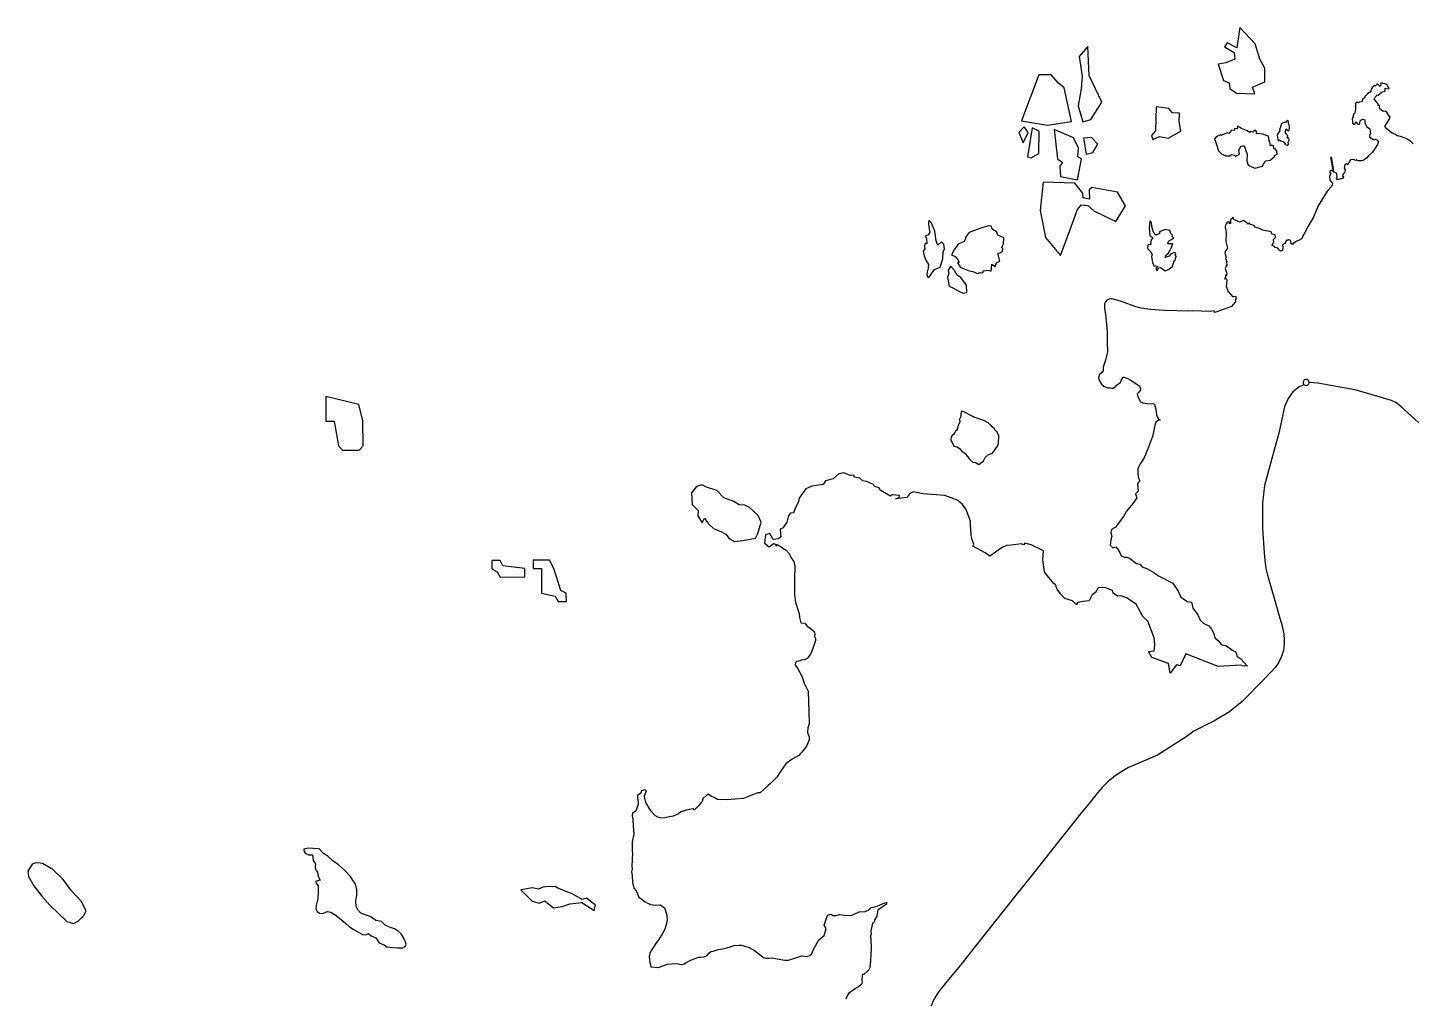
# Model space of a CAD drawing. Extents: x 0 to 452, y 0 to 685.
# Drawn here: x 111.6 to 170.4, y 490.2 to 531.5 of the extents above; entities that cross this region are included whole.
import ezdxf

# ---------------------------------------------------------------- set-up
doc = ezdxf.new("R2010")
doc.units = 0
doc.layers.get('0').update_dxf_attribs({"linetype": 'CONTINUOUS'})

msp = doc.modelspace()

# ---------------------------------------------------------------- linework, layer by layer
at = {"color": 7}
for points in [[(163.121137, 531.483976), (163.003177, 530.62408), (162.580946, 530.843463), (162.479523, 530.674792), (162.885217, 530.421232), (162.91829, 530.151137), (162.530234, 529.982465), (162.21053, 529.931753), (162.429913, 529.24053), (162.665833, 529.139106), (162.698906, 528.903186), (162.985538, 528.700338), (163.761649, 528.667266), (163.661328, 528.953898), (164.18388, 529.173281), (164.18388, 529.763082), (163.981033, 530.151137), (163.779288, 530.792752), (163.121137, 531.483976)], [(156.668611, 530.675894), (156.29158, 530.259175), (156.427179, 529.416918), (156.378672, 528.883342), (156.251893, 528.15684), (156.44592, 527.478845), (156.785469, 527.584679), (157.259514, 528.321102), (156.717118, 529.455503), (156.668611, 530.675894)], [(154.58612, 529.484167), (153.839774, 527.517431), (154.954332, 527.333325), (155.971875, 527.488767), (155.66099, 528.921927), (155.409636, 529.125877), (155.099852, 529.484167), (154.58612, 529.484167)], [(168.99599, 529.075165), (168.947483, 529.087292), (168.933151, 529.047604), (168.882439, 528.99138), (168.848264, 529.03658), (168.769991, 528.95941), (168.729201, 528.880035), (168.695026, 528.798455), (168.690616, 528.758767), (168.658646, 528.727899), (168.62447, 528.733412), (168.539583, 528.661753), (168.443672, 528.558125), (168.445877, 528.51513), (168.343351, 528.424731), (168.333429, 528.367405), (168.299254, 528.32441), (168.205547, 528.318898), (168.168064, 528.282517), (168.119557, 528.31559), (168.050104, 528.27921), (168.049002, 528.19763)], [(169.306875, 528.779713), (169.301363, 528.905391), (169.376328, 528.892162), (169.455703, 528.880035), (169.481059, 528.920825), (169.424835, 528.971537), (169.389557, 529.045399), (169.290338, 529.092804), (169.201042, 529.107135), (169.172379, 529.135799), (169.123872, 529.11816), (169.102925, 529.08178), (169.117257, 529.039887), (169.10072, 529.018941), (169.089696, 528.984766), (168.99599, 529.075165)], [(168.83283, 528.43796), (168.885747, 528.534974), (168.930946, 528.587891), (168.95079, 528.627578), (169.008116, 528.611042), (169.175686, 528.749948), (169.306875, 528.779713)], [(168.933151, 528.325512), (168.83283, 528.43796)], [(169.296953, 527.282613), (169.473342, 527.583576), (169.511927, 527.694922), (169.481059, 527.720278), (169.379636, 527.894462), (169.300261, 527.935252), (169.2275, 527.917613), (169.084184, 528.037778), (169.063238, 528.097309), (169.078672, 528.153533), (169.051111, 528.176684), (169.004809, 528.175582), (169.003707, 528.246137), (168.933151, 528.325512)], [(159.57572, 528.118255), (159.537136, 527.09079), (159.371771, 526.896762), (159.4302, 526.722578), (159.711319, 526.848255), (160.079531, 526.781007), (160.612005, 527.080868), (160.544757, 527.497587), (160.554679, 527.847057), (160.263637, 527.865799), (160.108194, 528.039982), (159.57572, 528.118255)], [(168.049002, 528.19763), (168.037977, 528.019037), (168.018134, 527.842648), (167.992778, 527.829418), (167.950886, 527.755556), (167.947578, 527.68941), (167.92112, 527.655234), (167.906788, 527.590191), (167.918915, 527.505304), (167.911198, 527.420417), (167.964115, 527.3675), (168.026953, 527.409392), (168.077665, 527.492075), (168.114045, 527.411597), (168.139401, 527.380729), (168.216571, 527.382934), (168.241927, 527.496484), (168.260668, 527.549401)], [(153.95553, 527.264974), (153.732838, 527.023542), (153.916944, 526.586979), (154.130816, 527.023542), (153.95553, 527.264974)], [(154.295078, 527.226389), (154.10105, 525.996076), (154.256493, 525.947569), (154.576198, 526.131675), (154.594939, 527.080868), (154.295078, 527.226389)], [(155.235451, 527.149219), (155.37987, 525.908984), (155.583819, 525.753542), (155.476884, 525.58928), (155.496727, 525.152717), (156.223229, 525.008299), (156.397413, 525.899062), (156.233151, 525.986155), (156.261814, 526.354366), (156.049045, 526.800851), (155.235451, 527.149219)], [(162.121233, 526.841641), (162.044062, 526.744627), (162.091467, 526.637691), (162.217144, 526.240816), (162.340616, 526.123958), (162.515903, 526.030252), (162.701111, 526.026944), (162.773872, 526.083168), (162.892934, 526.063325), (162.953568, 526.024739), (163.112318, 526.103012), (163.08145, 526.252943), (163.137674, 526.380825), (163.178463, 526.443663), (163.237995, 526.45138), (163.316268, 526.45138), (163.437535, 526.0975), (163.425408, 525.81638), (163.48053, 525.630069), (163.763854, 525.508802), (164.095686, 525.596996), (164.112222, 525.664245), (164.231285, 525.819687), (164.409879, 525.850556), (164.593984, 526.001588), (164.597292, 526.047891), (164.718559, 526.10191), (164.704227, 526.22428), (164.62375, 526.330113), (164.573038, 526.345547), (164.553194, 526.462405), (164.483741, 526.491068), (164.434132, 526.461302), (164.395547, 526.623359), (164.372396, 526.666354), (164.34704, 526.868099), (164.240104, 526.900069), (164.119939, 526.955191), (163.82559, 526.976137), (163.853151, 527.032361), (163.788108, 527.123863), (163.721962, 527.0952), (163.684479, 527.036771), (163.58967, 527.068741), (163.556597, 527.022439), (163.406667, 527.115043), (163.19059, 527.188906), (163.029636, 527.289227), (163.017509, 527.187804), (162.917187, 527.193316), (162.889627, 527.113941), (162.776076, 527.128273), (162.664731, 526.984957), (162.583151, 527.012517), (162.383611, 526.928732), (162.352743, 526.897864), (162.305338, 526.922118), (162.121233, 526.841641)], [(165.13638, 527.533967), (165.065825, 527.450182), (164.994167, 527.447977), (164.888333, 527.397266), (164.851953, 527.255052), (164.819983, 527.153628), (164.835417, 527.128273), (164.743915, 526.977239), (164.717457, 526.902274), (164.752734, 526.664149), (164.838724, 526.712656), (164.858568, 526.676276), (164.975425, 526.642101), (165.006293, 526.592491), (165.058108, 526.577057), (165.043776, 526.513116), (165.137483, 526.481146), (165.189297, 526.52855), (165.18599, 526.609028), (165.230087, 526.695017), (165.211345, 526.790929), (165.1452, 526.782109), (165.161736, 526.887943), (165.107717, 526.939757), (165.107717, 526.967318), (165.069132, 526.980547), (165.061415, 527.075356), (165.102205, 527.181189), (165.141893, 527.134887), (165.199219, 527.101814), (165.230087, 527.126068), (165.233394, 527.205443), (165.232292, 527.270486), (165.230087, 527.352066), (165.198116, 527.410495), (165.201424, 527.482153), (165.180477, 527.52184), (165.13638, 527.533967)], [(168.260668, 527.549401), (168.298151, 527.559323), (168.344453, 527.596806), (168.441467, 527.557118), (168.442569, 527.454592), (168.513125, 527.283715), (168.654236, 527.175677), (168.682899, 526.961806), (168.660851, 526.955191), (168.639905, 526.837231), (168.701641, 526.796441), (168.762274, 526.735807)], [(170.490886, 526.536267), (170.396076, 526.640998), (170.272604, 526.731398), (170.150234, 526.788724), (169.961719, 526.849357), (169.82171, 526.885738), (169.74013, 526.938655), (169.610043, 527.000391), (169.482162, 527.098507), (169.377431, 527.174575), (169.296953, 527.282613)], [(156.484505, 526.781007), (156.591441, 526.103012), (156.872561, 526.180182), (157.08533, 526.52855), (156.814132, 526.80967), (156.484505, 526.781007)], [(168.762274, 526.735807), (168.848264, 526.717066), (168.872518, 526.743524), (168.921024, 526.742422), (169.018038, 526.647613), (168.975043, 526.509809), (168.87803, 526.360981), (168.761172, 526.187899), (168.602422, 526.029149), (168.507613, 525.93875), (168.409497, 525.864887), (168.324609, 525.814175), (168.223186, 525.815278), (168.144913, 525.826302), (168.099713, 525.868194), (168.03908, 525.831814), (167.986163, 525.859375), (167.917812, 525.873707), (167.882535, 525.874809), (167.825208, 525.859375), (167.773394, 525.78), (167.712761, 525.646606), (167.657639, 525.687396), (167.589288, 525.66204), (167.571649, 525.567231), (167.568342, 525.509905), (167.60362, 525.433837), (167.578264, 525.330208), (167.501094, 525.242014), (167.495582, 525.163741), (167.540781, 525.148307), (167.52204, 525.082162), (167.282812, 525.016016), (167.229896, 525.077752)], [(167.132882, 525.325799), (167.020434, 525.972925), (166.984054, 525.966311), (167.089887, 525.37651)], [(167.089887, 525.37651), (167.067838, 525.375408), (167.040278, 525.415095), (166.998386, 525.415095), (166.990668, 525.389739), (166.953186, 525.370998), (166.955391, 525.319184), (166.996181, 525.291623), (166.945469, 525.156024), (166.949879, 524.997274), (166.991771, 524.970816), (167.025946, 524.914592), (167.053507, 524.913489)], [(154.770226, 524.911285), (154.634627, 523.709635), (154.857318, 522.556493), (155.496727, 521.800226), (155.891398, 522.850842), (156.213307, 523.728377), (156.37316, 523.95217), (156.659792, 523.916892), (156.918863, 523.690894), (157.860338, 523.234488), (158.258316, 523.912482), (157.918768, 524.484644), (156.833976, 524.684184), (156.725937, 524.59158), (156.728143, 524.194705), (156.467969, 524.239905), (156.45474, 524.448264), (156.112986, 524.86829), (154.770226, 524.911285)], [(167.053507, 524.913489), (167.064531, 524.8275), (167.019332, 524.733793), (166.844045, 524.524332), (166.460399, 523.903663), (166.253143, 523.43072), (166.033759, 523.041562), (165.858472, 522.717448), (165.741615, 522.498064), (165.66224, 522.44625), (165.545382, 522.396641), (165.398759, 522.305139), (165.359071, 522.265451), (165.281901, 522.318368), (165.298438, 522.340417), (165.311667, 522.36026), (165.277491, 522.416484), (165.245521, 522.447352), (165.201424, 522.464991), (165.190399, 522.464991), (165.152917, 522.437431), (165.101102, 522.439635)], [(167.229896, 525.077752), (167.267379, 525.145), (167.257457, 525.251936), (167.236511, 525.293828), (167.132882, 525.325799)], [(149.833542, 520.898437), (149.904097, 520.851033), (150.13671, 521.201606), (150.382552, 521.30303), (150.498307, 521.653602), (150.514844, 521.93803), (150.565556, 522.081345), (150.539097, 522.270963), (150.435469, 522.375694), (150.284436, 522.234583), (150.221597, 522.410972), (150.159861, 522.822179), (150.093715, 522.993056), (150.001111, 523.197005), (149.909609, 523.27638), (149.882049, 523.190391), (149.887561, 523.102196), (149.920634, 522.921398), (149.94158, 522.779184), (149.873229, 522.675556), (149.748655, 522.611614), (149.797162, 522.514601), (149.815903, 522.288602), (149.749757, 522.311753), (149.712274, 522.211432), (149.727708, 522.075833), (149.657153, 521.978819), (149.700148, 521.778177), (149.777318, 521.594071), (149.887561, 521.405556), (149.867717, 521.247908), (149.820312, 521.023012), (149.833542, 520.898437)], [(152.872943, 521.717543), (152.857509, 521.832196), (152.856406, 521.879601), (152.950113, 521.921493), (153.031693, 521.964488), (153.047127, 522.084653), (152.999722, 522.141979), (153.072483, 522.286398), (153.086814, 522.539957), (152.83105, 522.661224), (152.778134, 522.802335), (152.605052, 522.904861), (152.556545, 523.034948), (152.423151, 523.051484), (152.067066, 522.941241), (151.611762, 522.771467), (151.460729, 522.575234), (151.461832, 522.498064), (151.4023, 522.383412), (151.149844, 522.277578), (150.983377, 522.036146), (150.859905, 521.818967), (151.024167, 521.746207), (151.114566, 521.631554), (151.195043, 521.513594), (151.116771, 521.463984), (151.20717, 521.363663), (151.239141, 521.290903), (151.408915, 521.226962), (151.622787, 521.146484), (151.779332, 521.109002), (151.967847, 521.028524), (152.079193, 521.075929), (152.161875, 521.04947), (152.219201, 521.086953), (152.219201, 521.13987), (152.449609, 521.175148), (152.538906, 521.124436), (152.565365, 521.186172), (152.567569, 521.268854), (152.588516, 521.430912), (152.718602, 521.323976), (152.777031, 521.483828), (152.919245, 521.547769), (152.872943, 521.717543)], [(159.946137, 521.145382), (160.061893, 521.18066), (160.114809, 521.231371), (160.270252, 521.321771), (160.340807, 521.565408), (160.372778, 521.581944), (160.41908, 521.759436), (160.3827, 521.818967), (160.410261, 521.88842), (160.309939, 521.917083), (160.243793, 521.863064), (160.201901, 521.871884), (160.118116, 521.760538), (159.945035, 521.709826), (159.980312, 521.80684), (160.071814, 521.85645), (160.144575, 521.990946), (160.208516, 522.102292), (160.273559, 522.295217), (160.06079, 522.285295), (160.089453, 522.40105), (160.322066, 522.536649), (160.242691, 522.597283), (160.257023, 522.656814), (160.194184, 522.724062), (160.147882, 522.856354), (159.958264, 522.904861), (159.711319, 522.799028), (159.715729, 522.711936), (159.650686, 522.705321), (159.603281, 522.666736), (159.532726, 522.673351), (159.490833, 522.758238), (159.445634, 522.80895), (159.387205, 523.020616), (159.368463, 523.190391), (159.299011, 523.269766), (159.273655, 522.961085), (159.300113, 522.631458), (159.404844, 522.57303), (159.42138, 522.516806), (159.351927, 522.453967), (159.324366, 522.24671), (159.238377, 522.257734), (159.207509, 522.226866), (159.197587, 522.09237), (159.325469, 521.961181), (159.400434, 521.833299), (159.370668, 521.748412), (159.415868, 521.500364), (159.489731, 521.343819)], [(165.101102, 522.439635), (165.103307, 522.408767), (165.071337, 522.367977), (165.051493, 522.297422), (165.000781, 522.285295), (164.94566, 522.238993), (164.947865, 522.16513), (164.94125, 522.004175), (164.849748, 521.981024), (164.808958, 522.016302), (164.736198, 522.101189), (164.630365, 522.140877), (164.596189, 522.170642), (164.553194, 522.186076), (164.507995, 522.214739), (164.530043, 522.311753), (164.573038, 522.347031), (164.554297, 522.476016), (164.648004, 522.557595), (164.629262, 522.667838), (164.492561, 522.704219), (164.457283, 522.794618), (164.11112, 522.875095), (163.989852, 522.9225), (163.86197, 522.971007), (163.770469, 523.000773), (163.735191, 523.074635), (163.581953, 523.114323), (163.533446, 523.165035), (163.477222, 523.12645), (163.386823, 523.216849), (163.284297, 523.2852), (163.111215, 523.204722), (162.946953, 523.301736), (162.875295, 523.311658), (162.852144, 523.346936), (162.862066, 523.383316), (162.843325, 523.418594), (162.727569, 523.313863), (162.734184, 523.156215), (162.687882, 523.144088), (162.692292, 523.183776), (162.675755, 523.221259), (162.655912, 523.231181), (162.578741, 523.212439), (162.576537, 523.135269), (162.529132, 523.125347), (162.508186, 523.006285), (162.5148, 522.915885), (162.551181, 522.782491), (162.552283, 522.656814), (162.532439, 522.498064), (162.534644, 522.386719), (162.599687, 522.108906), (162.547873, 522.0152), (162.51921, 521.995356), (162.488342, 521.893932), (162.550078, 521.703212), (162.535747, 521.689982), (162.522518, 521.664627), (162.567717, 521.523516), (162.557795, 521.503672), (162.562205, 521.428707), (162.608507, 521.376892), (162.52803, 521.335), (162.513698, 521.272162), (162.500469, 521.239088), (162.56, 521.075929), (162.567717, 521.003168), (162.520312, 520.924896), (162.515903, 520.877491), (162.476215, 520.803628), (162.489444, 520.793707), (162.510391, 520.820165), (162.56, 520.801424), (162.571024, 520.747405), (162.546771, 520.478412), (162.632761, 520.267847)], [(150.879748, 521.282083), (150.819115, 521.325078), (150.724306, 521.163021), (150.754071, 521.029627), (150.701155, 520.876389), (150.760686, 520.493845), (150.921641, 520.416675), (151.206068, 520.266745), (151.355998, 520.196189), (151.52467, 520.224852), (151.500417, 520.529123), (151.268906, 520.862057), (151.106849, 520.959071), (150.997708, 521.148689), (150.879748, 521.282083)], [(159.489731, 521.343819), (159.555877, 521.351537), (159.622023, 521.333898), (159.614306, 521.290903), (159.571311, 521.25342), (159.574618, 521.167431), (159.617613, 521.158611), (159.677144, 521.262239), (159.751007, 521.283186), (159.946137, 521.145382)], [(162.632761, 520.267847), (162.834505, 520.034132), (162.91829, 520.070512), (162.956875, 520.046259), (162.973412, 519.958064), (162.929314, 519.887509), (162.948056, 519.826875), (162.83671, 519.713325), (162.765052, 519.622925), (162.142179, 519.400234), (162.044062, 519.364957), (162.03855, 519.438819), (161.882005, 519.417873), (161.48954, 519.427795), (161.121328, 519.43441), (160.937222, 519.431102), (159.94283, 519.447639), (159.701398, 519.464175), (159.323264, 519.500556), (159.104983, 519.522604), (159.041042, 519.533628), (158.928594, 519.555677), (158.708108, 519.614106), (158.097361, 519.831285), (157.858134, 519.905148), (157.701588, 519.952552), (157.639852, 519.955859), (157.567092, 519.941528)], [(157.567092, 519.941528), (157.461259, 519.883099), (157.396215, 519.801519), (157.371962, 519.735373), (157.365347, 519.673637), (157.365347, 519.632847), (157.374167, 519.551267), (157.411649, 519.287787), (157.456849, 518.855634), (157.483307, 518.532621), (157.486615, 518.338594), (157.488819, 518.092752), (157.497639, 517.694774), (157.417162, 517.346406), (157.317943, 517.041033), (157.312431, 516.89), (157.262821, 516.817239)], [(157.262821, 516.817239), (157.138247, 516.719123), (157.12171, 516.574705), (157.176832, 516.428082), (157.240773, 516.324453), (157.338889, 516.239566), (157.495434, 516.167908), (157.615599, 516.164601), (157.678438, 516.149167), (157.737969, 516.152474), (157.855929, 516.235156), (157.875773, 516.274844), (158.058776, 516.392804), (158.097361, 516.500842), (158.171224, 516.624314), (158.191068, 516.621007), (158.20099, 516.616597), (158.272648, 516.595651), (158.35974, 516.561476), (158.462266, 516.503047), (158.708108, 516.346502), (158.861345, 516.229644), (158.873472, 516.202083), (158.906545, 516.127118), (158.903238, 516.069792), (158.810634, 515.972778), (158.763229, 515.909939), (158.780868, 515.850408), (158.796302, 515.81513), (158.808429, 515.754496), (158.905443, 515.565981), (159.002457, 515.524088), (159.188768, 515.503142), (159.476502, 515.489913), (159.493038, 515.450226), (159.54816, 515.253993), (159.565799, 515.137135), (159.58013, 515.011458), (159.628637, 514.89901), (159.673837, 514.836172), (159.741085, 514.805304), (159.668325, 514.782153), (159.554774, 514.702778), (159.509575, 514.578203), (159.47099, 514.361024), (159.407049, 514.098646), (159.323264, 513.872648), (159.240582, 513.634523), (159.041042, 513.165989), (158.892213, 512.926762), (158.826068, 512.818724), (158.784175, 512.704071), (158.788585, 512.486892), (158.811736, 512.303889), (158.877882, 512.207977), (158.776458, 512.092222), (158.806224, 511.76921), (158.75441, 511.727318), (158.694879, 511.660069), (158.75, 511.493602), (158.583533, 511.246658), (158.313437, 510.915929), (158.182248, 510.688828), (157.916562, 510.334948), (157.854826, 510.241241), (157.791988, 510.211476), (157.668516, 510.144227), (157.637648, 509.990989), (157.681745, 509.849878), (157.63875, 509.696641), (157.620009, 509.467335), (157.721432, 509.353785), (157.847109, 509.408906), (157.984913, 509.252361), (158.076415, 509.02526), (158.214219, 508.959114), (158.31454, 508.962422), (158.441319, 508.922734), (158.729054, 508.696736), (158.873472, 508.67138), (158.973793, 508.545703), (159.201997, 508.463021), (159.496345, 508.297656), (159.638559, 508.184106), (160.282379, 507.862196), (160.510582, 507.51934), (160.621927, 507.258064), (160.901944, 507.071753), (161.068412, 507.044193), (161.122431, 506.793941), (161.271259, 506.606528), (161.345122, 506.505104), (161.434418, 506.279106), (161.598681, 506.147917), (161.80263, 506.043186), (161.92059, 505.905382), (162.018707, 505.716866), (162.063906, 505.527248), (162.236988, 505.386137), (162.336207, 505.254948), (162.563307, 505.185495), (162.827891, 504.990364), (162.952465, 504.93855), (162.996562, 504.757752), (163.174054, 504.633177), (163.451866, 504.331111), (163.22697, 504.339931), (163.167439, 504.367491), (162.202812, 504.317882), (160.830287, 504.85697), (160.587752, 504.346545), (160.434514, 504.38072), (160.168828, 504.02684), (160.096068, 504.439149), (159.381693, 504.694913), (159.246094, 504.949575), (159.490833, 504.976033), (159.510677, 505.229592), (159.483116, 505.53717), (159.217431, 506.239418), (159.006866, 506.436753), (158.724644, 506.96592), (158.31013, 507.230503), (158.080825, 507.3198), (157.927587, 507.299957), (157.746788, 507.430043), (157.718125, 507.549106), (157.382986, 507.668168), (157.101866, 507.663759), (156.992726, 507.454297), (156.853819, 507.358385), (156.713811, 507.107031), (156.470174, 507.081675), (156.224332, 507.028759), (156.197873, 506.941667), (156.107474, 507.003403), (156.011562, 507.112543), (155.689653, 507.21066), (155.504444, 507.404687), (155.353412, 507.599818), (155.332465, 507.661554), (155.321441, 507.736519), (155.294983, 507.779514), (155.21671, 507.843455), (155.010556, 508.101424), (154.815425, 508.343958), (154.750382, 508.856588), (154.771328, 509.225903), (154.253186, 509.484974), (153.98309, 509.557734), (153.945608, 509.490486), (153.825443, 509.533481), (153.420851, 509.472847), (153.203672, 509.46513), (153.019566, 509.374731), (152.743958, 509.175191), (152.501424, 509.010929), (152.304088, 509.146528), (151.773819, 509.427648), (151.814609, 509.515842), (151.789254, 509.585295), (151.741849, 509.712075), (151.708776, 509.885156), (151.697752, 509.942482), (151.681215, 510.352587)], [(125.677083, 513.520972), (125.850165, 513.699566), (125.84355, 514.754592), (125.663854, 515.45684), (124.258255, 515.798594), (124.26487, 514.743568), (124.615443, 514.746875), (124.798446, 513.691849), (124.975938, 513.517665), (125.677083, 513.520972)], [(151.640425, 513.121892), (151.771615, 513.010547), (151.88296, 512.989601), (152.021866, 512.909123), (152.228021, 513.059054), (152.294167, 513.20678), (152.444097, 513.333559), (152.610564, 513.380963), (152.824436, 513.689644), (152.869636, 513.791068), (152.875148, 514.143845), (152.788056, 514.297083), (152.720807, 514.356614), (152.67671, 514.43158), (152.602847, 514.486701), (152.55875, 514.560564), (152.418741, 514.678524), (152.264401, 514.759002), (151.963437, 514.873655), (151.843273, 514.896806), (151.773819, 514.949722), (151.384662, 515.142648), (151.297569, 515.170208), (151.277726, 515.119496), (151.260087, 515.045634), (151.25678, 514.947517), (151.199453, 514.803099), (151.223707, 514.762309), (151.223707, 514.711597), (151.148741, 514.58151), (151.106849, 514.391892), (151.077083, 514.348898), (151.041806, 514.316927), (151.01204, 514.259601), (150.965738, 514.19566), (150.874236, 514.120694), (150.849983, 514.055651), (150.837856, 513.99171), (150.833446, 513.933281), (150.929358, 513.781146), (150.959123, 513.690746), (151.104644, 513.648854), (151.21158, 513.584913), (151.301979, 513.469158), (151.445295, 513.371042), (151.640425, 513.121892)], [(150.57658, 511.584002), (149.653845, 511.662274), (149.245946, 511.744957), (149.092708, 511.676606), (148.967031, 511.502422), (148.500703, 511.442891), (148.647326, 511.49691), (148.649531, 511.587309), (148.348568, 511.611562), (148.278012, 511.560851), (147.827118, 511.811102), (147.79184, 511.915833), (147.585686, 511.975364), (147.552613, 512.049227), (147.250547, 512.180417), (147.094002, 512.203568), (146.97053, 512.319323), (146.756658, 512.35901), (146.697127, 512.454922), (146.559323, 512.436181), (146.387344, 512.504531), (146.282613, 512.546424), (146.078663, 512.514453), (145.832821, 512.300582), (145.514219, 512.207977), (145.407283, 512.049227), (144.93434, 511.989696), (144.677474, 511.873941), (144.38533, 511.479271), (144.357769, 511.326033), (144.199019, 510.999713), (144.143898, 510.846476), (144.013811, 510.832144), (143.936641, 510.738437), (143.862778, 510.45842), (143.759149, 510.312899), (143.702925, 510.207066), (143.578351, 510.149739), (143.599297, 509.94579), (143.611424, 509.828932), (143.515512, 509.744045), (143.289514, 509.720894), (143.146198, 509.970043), (142.954375, 509.906102), (142.914687, 509.55553), (143.114227, 509.403394), (143.291719, 509.545607), (143.381016, 509.516944), (143.405269, 509.436467), (143.46921, 509.497101), (143.539766, 509.451901), (143.614731, 509.410009), (143.694106, 509.350477), (143.840729, 509.263385), (143.966406, 509.121172), (144.030347, 508.943681), (144.165946, 508.772804), (144.207838, 508.574366), (144.192405, 508.030868), (144.184687, 507.368307), (144.234297, 507.033168), (144.318082, 506.781814), (144.388637, 506.564635), (144.404071, 506.398168), (144.463602, 506.17658), (144.628967, 506.162248), (144.732595, 506.032162), (144.90678, 505.896562), (144.926623, 505.882231), (145.021432, 505.797344), (145.058915, 505.687101), (145.036866, 505.590087), (145.089783, 505.509609), (145.086476, 505.413698), (145.046788, 505.29684), (144.969618, 505.076354), (144.918906, 504.934141), (144.872604, 504.834922), (144.817483, 504.768776), (144.759054, 504.679479), (144.710547, 504.643099), (144.596997, 504.596797), (144.470217, 504.582465), (144.431632, 504.553802), (144.296033, 504.524037), (144.23099, 504.498681), (144.219965, 504.374106), (144.315877, 504.2352), (144.499983, 503.897856), (144.598099, 503.602405), (144.66645, 503.459088), (144.778898, 503.260651), (144.804254, 502.386424), (144.807561, 501.877101), (144.763463, 501.707326), (144.745825, 501.511094), (144.778898, 501.417387), (144.815278, 501.314861), (144.82079, 501.193594), (144.696215, 500.930113), (144.502187, 500.675451), (144.436042, 500.599384), (144.372101, 500.525521), (144.090981, 500.365668), (143.824193, 500.167231), (143.630165, 499.888316), (143.441649, 499.607196), (143.170451, 499.339306), (143.069028, 499.256623), (142.727274, 498.941328), (142.630261, 498.941328), (142.337014, 498.825573), (142.027231, 498.698793), (141.307344, 498.645877), (140.917083, 498.655799), (140.769358, 498.737378), (140.641476, 498.801319), (140.512491, 498.880694), (140.408863, 498.781476), (140.306337, 498.721944), (140.268854, 498.566502), (140.206016, 498.51579), (140.13987, 498.408854), (140.050573, 498.323967), (139.934818, 498.222543), (139.862057, 498.261128), (139.587552, 498.19829), (139.352734, 498.135451), (139.25572, 498.040642), (139.03303, 497.941424), (138.810338, 497.902838), (138.621823, 497.866458), (138.478507, 497.882995), (138.340703, 497.922682), (138.192977, 498.042847), (138.081632, 498.176241), (137.971389, 498.354835), (137.938316, 498.408854), (137.877682, 498.501458), (137.853429, 498.580833), (137.821458, 498.692179), (137.819254, 498.815651), (137.897526, 499.026215), (137.807127, 499.065903), (137.689167, 499.029523), (137.661606, 498.924792), (137.521597, 498.822266), (137.50947, 498.680052), (137.544748, 498.589653), (137.544748, 498.458463), (137.449939, 498.164114), (137.367257, 498.12112), (137.308828, 498.094662), (137.28678, 497.961267), (137.312136, 497.813542), (137.333082, 497.520295), (137.35513, 497.195078), (137.293394, 496.858837), (137.284575, 496.540234), (137.297804, 496.306519), (137.295599, 496.184149), (137.295599, 496.056267), (137.27355, 495.830269), (137.283472, 495.696875), (137.260321, 495.573403)], [(141.640278, 509.622778), (141.988646, 509.666875), (142.536554, 509.776016), (142.628056, 509.964531), (142.766962, 510.45842), (142.645694, 510.729618), (142.27638, 511.082396), (142.080148, 511.173898), (141.835408, 511.183819), (141.612717, 511.337057), (141.191588, 511.485885), (140.887318, 511.797873), (140.447448, 511.941189), (140.25342, 512.044818), (140.020807, 511.96875), (139.805833, 511.703064), (139.833394, 511.208073), (140.090261, 510.943489), (140.081441, 510.720799), (140.26224, 510.420937), (140.36697, 510.614965), (140.520208, 510.401094), (140.744002, 510.18612), (141.086858, 510.041701), (141.288602, 509.923741), (141.40546, 509.764991), (141.640278, 509.622778)], [(151.681215, 510.352587), (151.675703, 510.489288), (151.519158, 510.903802), (151.486085, 510.989792), (151.336155, 511.197049), (151.220399, 511.302882), (151.149844, 511.366823), (150.846675, 511.481476), (150.57658, 511.584002)], [(132.730434, 508.123472), (132.727127, 508.475148), (131.793368, 508.587595), (131.673203, 508.819106), (131.32263, 508.816901), (131.324835, 508.465226), (131.555243, 508.346163), (131.677613, 508.115755), (132.730434, 508.123472)], [(134.489913, 507.081675), (134.487708, 507.432248), (134.255095, 507.550208), (133.954132, 508.483967), (133.776641, 508.83454), (133.075495, 508.829028), (133.0777, 508.477352), (133.428273, 508.48066), (133.43599, 507.425634), (134.018073, 507.308776), (134.140443, 507.078368), (134.489913, 507.081675)], [(125.621962, 493.0323), (125.820399, 492.917648), (125.961511, 492.901111), (126.071754, 492.957335), (126.197431, 492.850399), (126.384844, 492.777639), (126.527057, 492.55605), (126.756363, 492.461241), (126.861094, 492.382969), (126.980156, 492.369739), (127.306476, 492.347691), (127.533576, 492.343281), (127.636102, 492.400607), (127.672483, 492.498724), (127.654844, 492.586918), (127.605234, 492.703776), (127.466328, 492.947413), (127.336241, 493.058759), (127.176389, 493.151363), (126.974644, 493.220816), (126.781719, 493.316727), (126.627379, 493.460043), (126.383741, 493.516267), (126.178689, 493.668403), (125.753151, 493.821641), (125.619757, 493.959444), (125.555816, 494.103863), (125.543689, 494.337578), (125.574557, 494.591137), (125.585582, 494.822648), (125.521641, 495.053056), (125.415807, 495.219523), (125.312179, 495.376068), (125.056415, 495.643958), (124.795139, 495.875469), (124.558116, 496.044141), (124.364088, 496.237066), (124.154627, 496.367153), (123.976033, 496.563385), (123.712552, 496.578819), (123.521832, 496.584332), (123.334418, 496.543542), (123.336623, 496.442118), (123.387335, 496.373767), (123.521832, 496.302109), (123.700425, 496.305417), (123.731293, 496.060677), (123.82941, 495.921771), (123.802951, 495.797196), (123.821693, 495.684748), (123.908785, 495.561276), (123.933038, 495.383785), (124.02013, 495.228342), (123.904375, 495.198576), (123.830512, 495.163299), (123.860278, 495.089436), (123.933038, 494.98691), (123.940755, 494.733351), (123.923116, 494.425773), (123.858073, 494.150165), (123.838229, 494.002439), (123.894453, 493.896606), (123.991467, 493.819436), (124.13809, 493.808412), (124.318889, 493.891094), (124.471024, 493.860226), (124.702535, 493.723524), (125.004601, 493.484297), (125.115946, 493.381771), (125.270287, 493.239557), (125.426832, 493.139236), (125.621962, 493.0323)], [(113.74217, 493.492014), (113.97809, 493.725729), (114.069592, 493.925269), (113.857925, 494.330963), (113.454436, 494.776345), (113.095043, 495.258107), (112.659583, 495.683646), (112.209792, 495.93941), (112.110573, 495.950434), (111.936389, 495.96697), (111.783151, 495.911849), (111.585816, 495.600963), (111.617787, 495.378273), (111.850399, 494.983602), (112.192153, 494.548142), (112.52178, 494.161189), (113.253793, 493.460043), (113.539323, 493.388385), (113.74217, 493.492014)], [(137.260321, 495.573403), (137.292292, 495.416857), (137.303316, 495.123611), (137.362847, 494.886588), (137.455451, 494.769731), (137.51829, 494.638542), (137.570104, 494.495226), (137.718932, 494.405929), (137.844609, 494.304505), (138.065095, 494.186545), (138.289991, 494.162292), (138.493941, 494.170009), (138.663715, 494.044332), (138.726554, 493.882274), (138.762934, 493.721319), (138.771754, 493.540521), (138.739783, 493.322239), (138.681354, 493.141441), (138.563394, 492.933082), (138.43, 492.736849), (138.296606, 492.535104), (138.165417, 492.332257), (138.082734, 492.208785), (138.037535, 492.109566), (138.005564, 491.980582), (138.044149, 491.707179), (138.061788, 491.627804), (138.08053, 491.545121), (138.404644, 491.509844), (138.59316, 491.587014), (138.784983, 491.647648), (138.954757, 491.664184), (139.099175, 491.674106), (139.244696, 491.666389), (139.388012, 491.637726), (139.501563, 491.659774), (139.608498, 491.739149), (139.810243, 491.841675), (139.962379, 491.899002), (140.107899, 491.943099), (140.22145, 491.953021), (140.354844, 491.965148), (140.470599, 492.020269), (140.555486, 492.121693), (140.635963, 492.185634), (140.737387, 492.208785), (140.77046, 492.224219), (140.940234, 492.272726), (141.219149, 492.321232), (141.453967, 492.390686), (141.628151, 492.451319), (141.844227, 492.465651), (141.953368, 492.453524), (142.08125, 492.417144), (142.263151, 492.357613), (142.488047, 492.23855), (142.868386, 491.938689), (142.977526, 491.911128), (143.098793, 491.908924), (143.242109, 491.92105), (143.457083, 491.876953), (143.7823, 491.821832), (143.935538, 491.818524)], [(134.642049, 494.222925), (135.153576, 494.276944), (135.670616, 493.930781), (135.723533, 494.163394), (135.34099, 494.463255), (135.163498, 494.404826), (134.734653, 494.645156), (134.125009, 494.887691), (134.012561, 494.954939), (133.623403, 494.940607), (133.496623, 494.928481), (133.305903, 494.836979), (133.049037, 494.902023), (132.561762, 494.812726), (133.040217, 494.332066), (133.332361, 494.244974), (133.581511, 494.353012), (133.949722, 494.049844), (134.30691, 494.103863), (134.642049, 494.222925)], [(143.935538, 491.818524), (144.285009, 491.933177), (144.508802, 492.00263), (144.730391, 491.982787), (144.900165, 492.04342), (145.01592, 492.306901), (145.227587, 492.691649), (145.452483, 492.87796), (145.534063, 493.171207), (145.457995, 493.310113), (145.588082, 493.743368), (145.745729, 493.775338), (145.820694, 493.725729), (145.966215, 493.721319), (146.100712, 493.759905), (146.316788, 493.732344), (146.582474, 493.71691), (146.722483, 493.772031), (146.945174, 493.881172), (147.200937, 493.895503), (147.340946, 493.94842), (147.448984, 494.06638), (147.666163, 494.108273), (148.102726, 494.283559), (148.108238, 494.210799), (147.729002, 493.947318), (147.690417, 493.688246), (147.602222, 493.548238), (147.577969, 493.446814), (147.550408, 493.39059), (147.503004, 493.39059), (147.480955, 493.264913), (147.431345, 493.067578), (147.444575, 492.904418), (147.415912, 492.879062), (147.451189, 492.408325), (147.444575, 492.358715), (147.457804, 492.31572), (147.436858, 492.082005), (147.423629, 491.800885), (147.400477, 491.492205), (147.358585, 491.410625), (147.271493, 491.321328), (147.139201, 491.216597), (147.080773, 491.222109), (147.048802, 491.029184), (147.052109, 490.969653), (147.066441, 490.85941), (147.059826, 490.81862), (146.996988, 490.765703), (146.909896, 490.681918), (146.833828, 490.65105), (146.484358, 490.404106), (146.439158, 490.340165), (146.377422, 490.165981)]]:
    msp.add_lwpolyline(points, dxfattribs=at)
at = {"color": 2}
for points in [[(165.865087, 516.29579), (165.646806, 516.200981), (165.382222, 516.000338), (165.184887, 515.714809), (165.031649, 515.354314), (164.783602, 514.239757), (164.488151, 513.159375), (164.173958, 512.01395), (164.084662, 511.269809), (164.092379, 510.198246), (164.156319, 509.14322), (164.186085, 508.835642), (164.235694, 508.482864), (164.300738, 508.197335), (164.61934, 507.122465), (164.8277, 506.373915), (164.911484, 506.103819), (164.990859, 505.683793), (165.012908, 505.448976), (165.014011, 505.275894), (164.976528, 504.993672), (164.881719, 504.703732), (164.772578, 504.467812), (164.636979, 504.283707), (164.178368, 503.787613)], [(166.015018, 516.499739), (165.974227, 516.517378), (165.931233, 516.519583), (165.887136, 516.506354), (165.851858, 516.479896), (165.828707, 516.442413), (165.819887, 516.412648), (165.82099, 516.369653), (165.836424, 516.32776), (165.865087, 516.29579), (165.903672, 516.273741), (165.946667, 516.267127), (166.000686, 516.279253), (166.035963, 516.305712), (166.061319, 516.342092), (166.072344, 516.395009), (166.063524, 516.438003), (166.041476, 516.475486), (166.015018, 516.499739)], [(170.736727, 514.673012), (169.94849, 515.402821), (169.764384, 515.545035), (169.58138, 515.628819), (168.265078, 516.005851), (168.021441, 516.073099), (166.438351, 516.36855), (166.072344, 516.395009)], [(164.178368, 503.787613), (163.232483, 502.821884), (162.685677, 502.377604), (162.015399, 501.993958), (161.669236, 501.824184), (161.390321, 501.677561), (161.175347, 501.56401), (160.847925, 501.326988), (159.630842, 500.535443), (158.83599, 500.199201), (158.399427, 500.013993), (158.034523, 499.804531), (157.771042, 499.620425), (157.519688, 499.402144), (157.279358, 499.171736), (157.075408, 498.938021), (156.762318, 498.54776), (156.352213, 498.041745), (155.469167, 496.944826), (154.192552, 495.330868), (153.657873, 494.653976), (151.866424, 492.409427), (151.80579, 492.32454), (151.314106, 491.700564), (150.744149, 491.001623)], [(150.744149, 491.001623), (150.37263, 490.544114), (150.238134, 490.357804), (150.115764, 490.149444), (150.051823, 490.017153), (149.990087, 489.858403), (149.959219, 489.720599), (149.923941, 489.550825), (149.901893, 489.373333), (149.899687, 489.250963), (149.911814, 489.125287), (149.931658, 488.989687), (150.011033, 488.576276), (150.082691, 488.202552), (150.189627, 487.704253), (150.232622, 487.473845), (150.249158, 487.35809), (150.256875, 487.297457), (150.269002, 487.205955), (150.275616, 487.114453), (150.272309, 486.970035)]]:
    msp.add_lwpolyline(points, dxfattribs=at)

doc.saveas('drawing.dxf')
